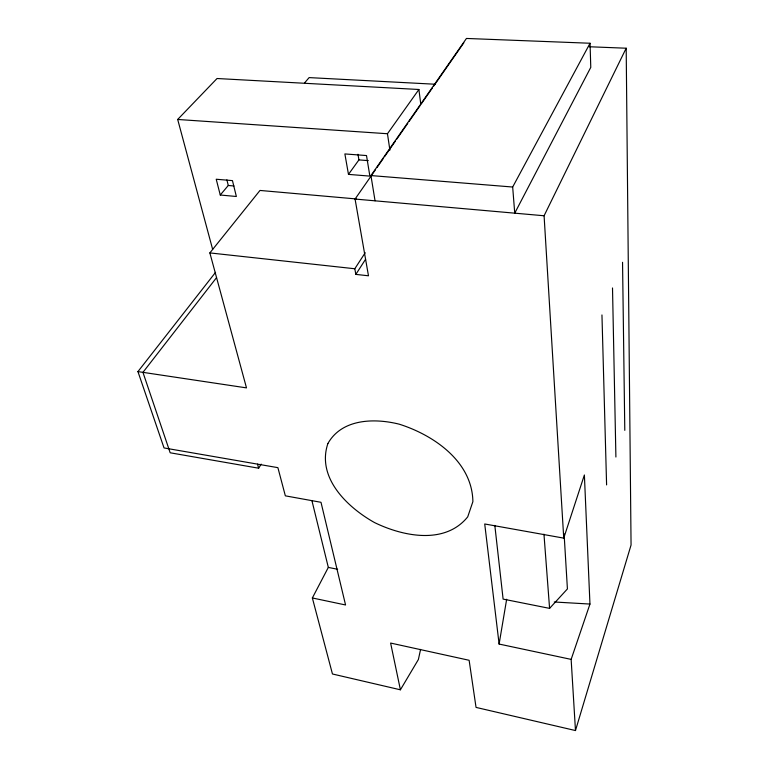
<?xml version="1.0" encoding="UTF-8"?>
<svg xmlns="http://www.w3.org/2000/svg" width="769" height="769" viewBox="0 0 769 769"><rect width="100%" height="100%" fill="white"/><g stroke="black" fill="none" stroke-linecap="round" stroke-linejoin="round"><path stroke-width="1.15" d="M311.935 500.677L328.325 567.407L312.358 597.965L332.458 673.99L400.409 689.803L390.614 643.057L469.128 660.283L476.04 707.403L575.481 730.55L571.146 659.389L499.11 644.057L506.665 599.243M420.585 649.392L418.384 659.514L400.409 689.803M575.481 730.55L631.061 545.01L626.187 48.216L589.064 46.746M499.11 644.057L484.72 523.977L563.744 538.127L584.382 474.982L589.958 604.059L571.146 659.389M563.744 538.127L544.087 215.762L626.187 48.216M590.054 43.247L590.775 67.374L514.74 213.167L512.673 187.03L590.054 43.247L466.447 38.45L370.937 175.563L375.051 200.824M216.55 277.619L142.947 372.35L170.18 452.787L258.644 468.206L261.172 464.14M375.589 169.574L355.067 199.056L368.476 275.792L355.836 274.389L365.592 259.249M355.836 274.389L354.807 268.756L365.217 252.722M376.954 167.604L383.116 158.76M384.481 156.789L395.429 141.063M396.794 139.102L407.743 123.376M409.108 121.406L420.057 105.68M421.422 103.719L432.37 87.983M433.745 86.022L463.842 42.776M389.902 150.118L387.461 133.739L418.903 89.492L217.041 78.515L177.687 119.464L212.638 249.329M348.472 174.38L344.877 153.935L366.505 155.559L369.87 176.111L348.472 174.38L358.921 159.904L357.969 154.271M312.358 597.965L345.56 604.972L321 502.301L285.347 495.842L277.897 467.658L164.037 447.942L137.939 371.6L215.56 272.341M137.939 371.6L246.493 387.884L209.86 252.914L259.989 190.443L356.172 198.94M220.261 195.018L216.224 179.235L232.459 180.628L236.362 196.489L220.261 195.018L228.278 185.483L226.884 179.869M304.514 83.004L309.119 77.602L435.167 84.234M494.823 525.4L503.109 599.099L549.585 608.375L567.416 588.929L564.081 533.782M554.266 601.992L589.958 604.059M177.687 119.464L387.461 133.739M358.921 159.904L368.303 160.625M370.937 175.563L512.673 187.03M228.278 185.483L233.987 185.983M355.067 199.056L544.087 215.762M209.86 252.914L354.807 268.756M328.325 567.407L337.649 569.281M257.509 464.13L258.644 468.206M418.903 89.492L420.826 104.546M543.962 534.176L549.585 608.375M601.954 314.954L606.597 484.912M612.509 287.962L615.902 457.017M622.544 262.287L624.793 430.352M327.882 443.55C316.338 477.722 347.396 507.367 374.503 522.555C402.918 536.406 444.953 545.077 467.725 516.845L472.887 501.638C472.291 461.679 433.937 435.187 399.332 424.209C374.686 418 341.897 418.567 327.882 443.55"/></g></svg>
